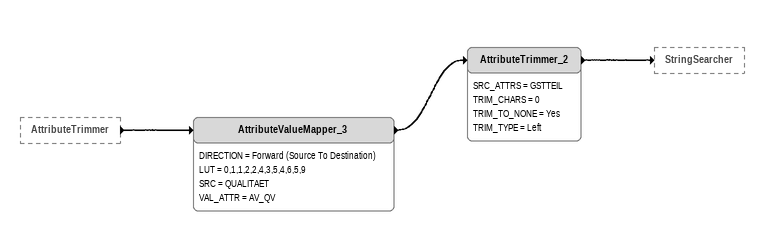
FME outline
AttributeTrimmer [outside]
    -> AttributeValueMapper_3
AttributeValueMapper_3
    DIRECTION = Forward (Source To Destination)
    LUT = 0,1,1,2,2,4,3,5,4,6,5,9
    SRC = QUALITAET
    VAL_ATTR = AV_QV
    -> AttributeTrimmer_2
AttributeTrimmer_2
    SRC_ATTRS = GSTTEIL
    TRIM_CHARS = 0
    TRIM_TO_NONE = Yes
    TRIM_TYPE = Left
    -> StringSearcher
